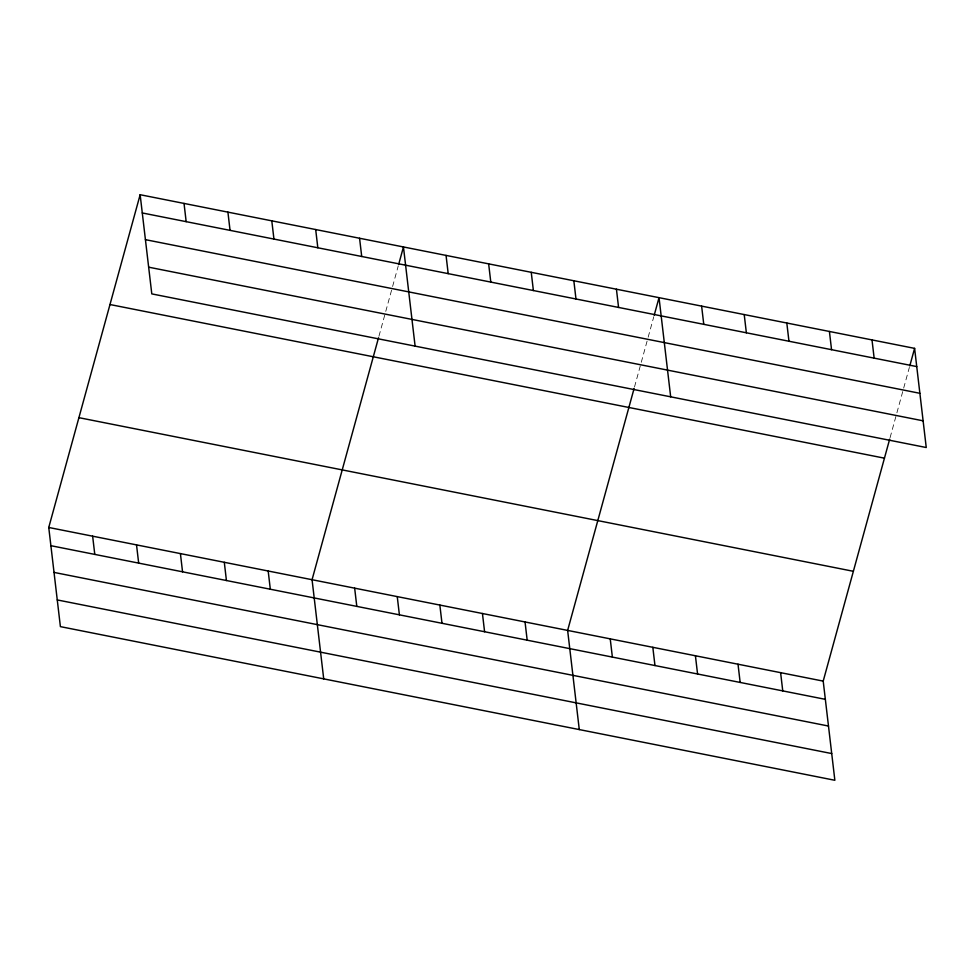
<?xml version="1.0" encoding="UTF-8"?>
<svg xmlns="http://www.w3.org/2000/svg" width="975" height="975" viewBox="0 0 975 975"><rect width="100%" height="100%" fill="white"/><g stroke="black" fill="none" stroke-linecap="round" stroke-linejoin="round"><path stroke-width="0.73" stroke-dasharray="4.88 3.66" d="M378.934 336.265L385.357 312.841M385.759 311.378L392.194 287.954M392.596 286.492L398.227 265.992M634.506 386.977L647.766 338.654M648.168 337.192L653.798 316.692M890.078 437.678L896.5 414.253M896.902 412.778L909.37 367.392"/><path stroke-width="1.46" d="M889.675 439.14L823.205 681.111L834.856 780.28L60.401 626.632L48.75 527.475L140.144 194.72L914.599 348.367L926.25 447.525L151.795 293.889L140.144 194.72M378.532 337.74L312.061 579.711L323.712 678.88M398.629 264.53L403.455 246.955L415.106 346.125M634.103 388.44L567.633 630.411L579.284 729.58M654.201 315.23L659.027 297.668L670.678 396.825M909.773 365.93L914.599 348.367M142.277 212.952L916.744 366.588M145.421 239.655L919.876 393.303M148.651 267.174L923.118 420.822M109.98 304.529L884.447 458.177M78.914 417.666L853.369 571.301M48.75 527.475L823.205 681.111M50.895 545.695L825.35 699.343M54.027 572.41L828.494 726.046M57.257 599.93L831.724 753.565M872.003 339.909L874.148 358.142M829.408 331.463L831.553 349.696M786.813 323.018L788.958 341.238M744.217 314.559L746.362 332.792M780.609 672.665L782.754 690.885M701.622 306.113L703.767 324.346M738.014 664.207L740.159 682.439M695.419 655.761L697.564 673.993M616.432 289.209L618.577 307.442M652.823 647.315L654.968 665.535M573.836 280.763L575.981 298.984M610.228 638.857L612.373 657.089M531.241 272.305L533.386 290.538M488.646 263.859L490.791 282.092M525.038 621.965L527.183 640.185M446.05 255.413L448.195 273.634M482.442 613.507L484.587 631.739M439.847 605.061L441.992 623.293M359.568 238.253L361.713 256.486M397.252 596.615L399.397 614.835M315.681 229.552L317.826 247.772M354.656 588.157L356.801 606.389M271.793 220.837L273.938 239.07M227.918 212.136L230.051 230.368M268.186 571.009L270.319 589.229M184.031 203.434L186.164 221.654M224.299 562.295L226.432 580.527M180.412 553.593L182.544 571.813M136.524 544.879L138.669 563.111M92.637 536.177L94.782 554.409"/></g></svg>
